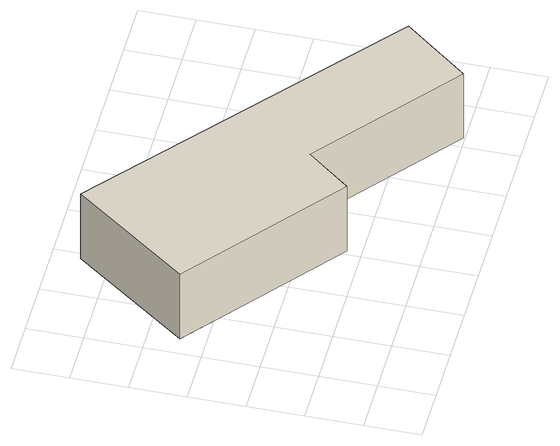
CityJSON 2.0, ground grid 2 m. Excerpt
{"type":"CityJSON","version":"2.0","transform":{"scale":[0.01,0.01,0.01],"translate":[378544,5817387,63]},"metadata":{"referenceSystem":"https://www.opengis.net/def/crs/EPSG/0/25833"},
"CityObjects":{
"building1":{"type":"Building","attributes":{"Gemeindeschluessel":"11000004","BezugspunktDach":"2200","function":"31001_2723","measuredHeight":2.89,"storeysAboveGround":1},"address":[{"country":"Germany","locality":"Berlin","thoroughfareNumber":"92B (1)","thoroughfareName":"Havelchaussee"}],"geometry":[{"type":"Solid","lod":"1","boundaries":[[[[0,1,2,3,4,5]],[[6,7,8,9,10,11]],[[6,11,5,4]],[[7,6,4,3]],[[8,7,3,2]],[[9,8,2,1]],[[10,9,1,0]],[[11,10,0,5]]]]}]}
},
"vertices":[
[620,253,293],[745,409,293],[1246,7,293],[1431,238,293],[379,1104,293],[73,692,293],[379,1104,4],[1431,238,4],[1246,7,4],[745,409,4],[620,253,4],[73,692,4]
]}
